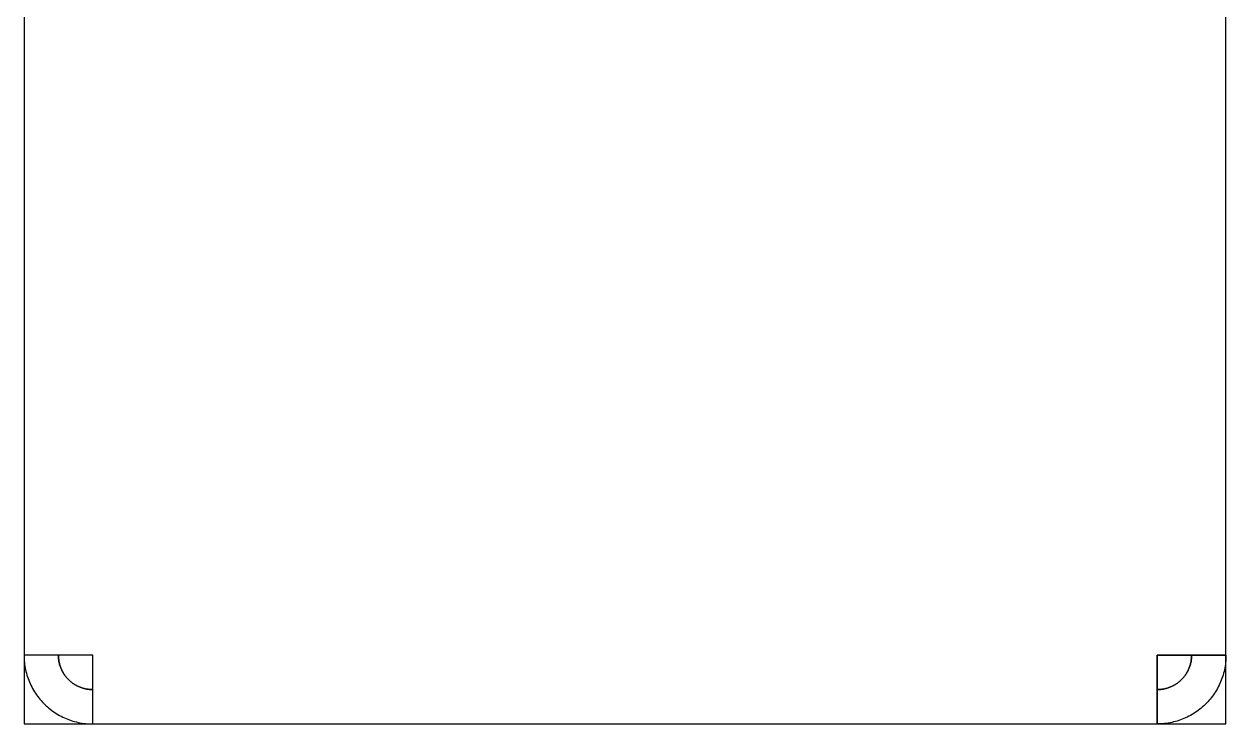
# Model space of a CAD drawing. Extents: x -1950 to 3550, y -200 to 28250.
# Drawn here: x -50 to 650, y 1450 to 1858 of the extents above; entities that cross this region are included whole.
import ezdxf

# ---------------------------------------------------------------- set-up
doc = ezdxf.new("R2010")
doc.units = 0
doc.layers.add('GAP', color=1, linetype='continuous')
doc.layers.add('PIN', color=3, linetype='continuous')

# ---------------------------------------------------------------- blocks, each defined once
blk = doc.blocks.new('MM2LGAP')
for points in [[(-50, 2150), (-50, 1450), (650, 1450), (650, 2150), (-50, 2150)], [(-10, 1450), (-10, 1490), (-50, 1490), (-50, 1450), (-10, 1450)], [(-50, 1490), (-49.99, 1488.94), (-49.94, 1487.87), (-49.87, 1486.81), (-49.77, 1485.75), (-49.65, 1484.69), (-49.49, 1483.64), (-49.31, 1482.59), (-49.1, 1481.54), (-48.86, 1480.51), (-48.59, 1479.48), (-48.3, 1478.45), (-47.98, 1477.44), (-47.63, 1476.43), (-47.25, 1475.43), (-46.85, 1474.45), (-46.43, 1473.47), (-45.97, 1472.51), (-45.49, 1471.56), (-44.99, 1470.62), (-44.46, 1469.69), (-43.91, 1468.78), (-43.33, 1467.89), (-42.73, 1467.01), (-42.11, 1466.15), (-41.46, 1465.3), (-40.79, 1464.47), (-40.1, 1463.66), (-39.39, 1462.87), (-38.66, 1462.09), (-37.91, 1461.34), (-37.13, 1460.61), (-36.34, 1459.9), (-35.53, 1459.21), (-34.7, 1458.54), (-33.85, 1457.89), (-32.99, 1457.27), (-32.11, 1456.67), (-31.22, 1456.09), (-30.31, 1455.54), (-29.38, 1455.01), (-28.44, 1454.51), (-27.49, 1454.03), (-26.53, 1453.57), (-25.55, 1453.15), (-24.57, 1452.75), (-23.57, 1452.37), (-22.56, 1452.02), (-21.55, 1451.7), (-20.52, 1451.41), (-19.49, 1451.14), (-18.46, 1450.9), (-17.41, 1450.69), (-16.36, 1450.51), (-15.31, 1450.35), (-14.25, 1450.23), (-13.19, 1450.13), (-12.13, 1450.06), (-11.06, 1450.01), (-10, 1450), (-10, 1470), (-10.53, 1470.01), (-11.06, 1470.03), (-11.6, 1470.06), (-12.13, 1470.11), (-12.65, 1470.18), (-13.18, 1470.25), (-13.71, 1470.35), (-14.23, 1470.45), (-14.75, 1470.57), (-15.26, 1470.7), (-15.77, 1470.85), (-16.28, 1471.01), (-16.78, 1471.19), (-17.28, 1471.37), (-17.78, 1471.57), (-18.26, 1471.79), (-18.75, 1472.01), (-19.22, 1472.25), (-19.69, 1472.5), (-20.15, 1472.77), (-20.61, 1473.05), (-21.06, 1473.33), (-21.5, 1473.63), (-21.93, 1473.95), (-22.35, 1474.27), (-22.76, 1474.6), (-23.17, 1474.95), (-23.57, 1475.3), (-23.95, 1475.67), (-24.33, 1476.05), (-24.7, 1476.43), (-25.05, 1476.83), (-25.4, 1477.24), (-25.73, 1477.65), (-26.05, 1478.07), (-26.37, 1478.5), (-26.67, 1478.94), (-26.95, 1479.39), (-27.23, 1479.85), (-27.5, 1480.31), (-27.75, 1480.78), (-27.99, 1481.25), (-28.21, 1481.74), (-28.43, 1482.22), (-28.63, 1482.72), (-28.81, 1483.22), (-28.99, 1483.72), (-29.15, 1484.23), (-29.3, 1484.74), (-29.43, 1485.25), (-29.55, 1485.77), (-29.65, 1486.29), (-29.75, 1486.82), (-29.82, 1487.35), (-29.89, 1487.87), (-29.94, 1488.4), (-29.97, 1488.94), (-29.99, 1489.47), (-30, 1490), (-50, 1490)], [(-30, 1490), (-29.99, 1489.47), (-29.97, 1488.94), (-29.94, 1488.4), (-29.89, 1487.87), (-29.82, 1487.35), (-29.75, 1486.82), (-29.65, 1486.29), (-29.55, 1485.77), (-29.43, 1485.25), (-29.3, 1484.74), (-29.15, 1484.23), (-28.99, 1483.72), (-28.81, 1483.22), (-28.63, 1482.72), (-28.43, 1482.22), (-28.21, 1481.74), (-27.99, 1481.25), (-27.75, 1480.78), (-27.5, 1480.31), (-27.23, 1479.85), (-26.95, 1479.39), (-26.67, 1478.94), (-26.37, 1478.5), (-26.05, 1478.07), (-25.73, 1477.65), (-25.4, 1477.24), (-25.05, 1476.83), (-24.7, 1476.43), (-24.33, 1476.05), (-23.95, 1475.67), (-23.57, 1475.3), (-23.17, 1474.95), (-22.76, 1474.6), (-22.35, 1474.27), (-21.93, 1473.95), (-21.5, 1473.63), (-21.06, 1473.33), (-20.61, 1473.05), (-20.15, 1472.77), (-19.69, 1472.5), (-19.22, 1472.25), (-18.75, 1472.01), (-18.26, 1471.79), (-17.78, 1471.57), (-17.28, 1471.37), (-16.78, 1471.19), (-16.28, 1471.01), (-15.77, 1470.85), (-15.26, 1470.7), (-14.75, 1470.57), (-14.23, 1470.45), (-13.71, 1470.35), (-13.18, 1470.25), (-12.65, 1470.18), (-12.13, 1470.11), (-11.6, 1470.06), (-11.06, 1470.03), (-10.53, 1470.01), (-10, 1470), (-10, 1490), (-10, 1490), (-10, 1490), (-10, 1490), (-10, 1490), (-10, 1490), (-10, 1490), (-10, 1490), (-10, 1490), (-10, 1490), (-10, 1490), (-10, 1490), (-10, 1490), (-10, 1490), (-10, 1490), (-10, 1490), (-10, 1490), (-10, 1490), (-10, 1490), (-10, 1490), (-10, 1490), (-10, 1490), (-10, 1490), (-10, 1490), (-10, 1490), (-10, 1490), (-10, 1490), (-10, 1490), (-10, 1490), (-10, 1490), (-10, 1490), (-10, 1490), (-10, 1490), (-10, 1490), (-10, 1490), (-10, 1490), (-10, 1490), (-10, 1490), (-10, 1490), (-10, 1490), (-10, 1490), (-10, 1490), (-10, 1490), (-10, 1490), (-10, 1490), (-10, 1490), (-10, 1490), (-10, 1490), (-10, 1490), (-10, 1490), (-10, 1490), (-10, 1490), (-10, 1490), (-10, 1490), (-10, 1490), (-10, 1490), (-10, 1490), (-10, 1490), (-10, 1490), (-10, 1490), (-30, 1490)], [(650, 1450), (650, 1490), (610, 1490), (610, 1450), (650, 1450)], [(650, 1490), (649.99, 1488.94), (649.94, 1487.87), (649.87, 1486.81), (649.77, 1485.75), (649.65, 1484.69), (649.49, 1483.64), (649.31, 1482.59), (649.1, 1481.54), (648.86, 1480.51), (648.59, 1479.48), (648.3, 1478.45), (647.98, 1477.44), (647.63, 1476.43), (647.25, 1475.43), (646.85, 1474.45), (646.43, 1473.47), (645.97, 1472.51), (645.49, 1471.56), (644.99, 1470.62), (644.46, 1469.69), (643.91, 1468.78), (643.33, 1467.89), (642.73, 1467.01), (642.11, 1466.15), (641.46, 1465.3), (640.79, 1464.47), (640.1, 1463.66), (639.39, 1462.87), (638.66, 1462.09), (637.91, 1461.34), (637.13, 1460.61), (636.34, 1459.9), (635.53, 1459.21), (634.7, 1458.54), (633.85, 1457.89), (632.99, 1457.27), (632.11, 1456.67), (631.22, 1456.09), (630.31, 1455.54), (629.38, 1455.01), (628.44, 1454.51), (627.49, 1454.03), (626.53, 1453.57), (625.55, 1453.15), (624.57, 1452.75), (623.57, 1452.37), (622.56, 1452.02), (621.55, 1451.7), (620.52, 1451.41), (619.49, 1451.14), (618.46, 1450.9), (617.41, 1450.69), (616.36, 1450.51), (615.31, 1450.35), (614.25, 1450.23), (613.19, 1450.13), (612.13, 1450.06), (611.06, 1450.01), (610, 1450), (610, 1470), (610.53, 1470.01), (611.06, 1470.03), (611.6, 1470.06), (612.13, 1470.11), (612.65, 1470.18), (613.18, 1470.25), (613.71, 1470.35), (614.23, 1470.45), (614.75, 1470.57), (615.26, 1470.7), (615.77, 1470.85), (616.28, 1471.01), (616.78, 1471.19), (617.28, 1471.37), (617.78, 1471.57), (618.26, 1471.79), (618.75, 1472.01), (619.22, 1472.25), (619.69, 1472.5), (620.15, 1472.77), (620.61, 1473.05), (621.06, 1473.33), (621.5, 1473.63), (621.93, 1473.95), (622.35, 1474.27), (622.76, 1474.6), (623.17, 1474.95), (623.57, 1475.3), (623.95, 1475.67), (624.33, 1476.05), (624.7, 1476.43), (625.05, 1476.83), (625.4, 1477.24), (625.73, 1477.65), (626.05, 1478.07), (626.37, 1478.5), (626.67, 1478.94), (626.95, 1479.39), (627.23, 1479.85), (627.5, 1480.31), (627.75, 1480.78), (627.99, 1481.25), (628.21, 1481.74), (628.43, 1482.22), (628.63, 1482.72), (628.81, 1483.22), (628.99, 1483.72), (629.15, 1484.23), (629.3, 1484.74), (629.43, 1485.25), (629.55, 1485.77), (629.65, 1486.29), (629.75, 1486.82), (629.82, 1487.35), (629.89, 1487.87), (629.94, 1488.4), (629.97, 1488.94), (629.99, 1489.47), (630, 1490), (650, 1490)], [(630, 1490), (629.99, 1489.47), (629.97, 1488.94), (629.94, 1488.4), (629.89, 1487.87), (629.82, 1487.35), (629.75, 1486.82), (629.65, 1486.29), (629.55, 1485.77), (629.43, 1485.25), (629.3, 1484.74), (629.15, 1484.23), (628.99, 1483.72), (628.81, 1483.22), (628.63, 1482.72), (628.43, 1482.22), (628.21, 1481.74), (627.99, 1481.25), (627.75, 1480.78), (627.5, 1480.31), (627.23, 1479.85), (626.95, 1479.39), (626.67, 1478.94), (626.37, 1478.5), (626.05, 1478.07), (625.73, 1477.65), (625.4, 1477.24), (625.05, 1476.83), (624.7, 1476.43), (624.33, 1476.05), (623.95, 1475.67), (623.57, 1475.3), (623.17, 1474.95), (622.76, 1474.6), (622.35, 1474.27), (621.93, 1473.95), (621.5, 1473.63), (621.06, 1473.33), (620.61, 1473.05), (620.15, 1472.77), (619.69, 1472.5), (619.22, 1472.25), (618.75, 1472.01), (618.26, 1471.79), (617.78, 1471.57), (617.28, 1471.37), (616.78, 1471.19), (616.28, 1471.01), (615.77, 1470.85), (615.26, 1470.7), (614.75, 1470.57), (614.23, 1470.45), (613.71, 1470.35), (613.18, 1470.25), (612.65, 1470.18), (612.13, 1470.11), (611.6, 1470.06), (611.06, 1470.03), (610.53, 1470.01), (610, 1470), (610, 1490), (610, 1490), (610, 1490), (610, 1490), (610, 1490), (610, 1490), (610, 1490), (610, 1490), (610, 1490), (610, 1490), (610, 1490), (610, 1490), (610, 1490), (610, 1490), (610, 1490), (610, 1490), (610, 1490), (610, 1490), (610, 1490), (610, 1490), (610, 1490), (610, 1490), (610, 1490), (610, 1490), (610, 1490), (610, 1490), (610, 1490), (610, 1490), (610, 1490), (610, 1490), (610, 1490), (610, 1490), (610, 1490), (610, 1490), (610, 1490), (610, 1490), (610, 1490), (610, 1490), (610, 1490), (610, 1490), (610, 1490), (610, 1490), (610, 1490), (610, 1490), (610, 1490), (610, 1490), (610, 1490), (610, 1490), (610, 1490), (610, 1490), (610, 1490), (610, 1490), (610, 1490), (610, 1490), (610, 1490), (610, 1490), (610, 1490), (610, 1490), (610, 1490), (610, 1490), (630, 1490)]]:
    blk.add_lwpolyline(points)
blk = doc.blocks.new('MM2LPIN')
for points in [[(-30, 1490), (-29.99, 1489.47), (-29.97, 1488.94), (-29.94, 1488.4), (-29.89, 1487.87), (-29.82, 1487.35), (-29.75, 1486.82), (-29.65, 1486.29), (-29.55, 1485.77), (-29.43, 1485.25), (-29.3, 1484.74), (-29.15, 1484.23), (-28.99, 1483.72), (-28.81, 1483.22), (-28.63, 1482.72), (-28.43, 1482.22), (-28.21, 1481.74), (-27.99, 1481.25), (-27.75, 1480.78), (-27.5, 1480.31), (-27.23, 1479.85), (-26.95, 1479.39), (-26.67, 1478.94), (-26.37, 1478.5), (-26.05, 1478.07), (-25.73, 1477.65), (-25.4, 1477.24), (-25.05, 1476.83), (-24.7, 1476.43), (-24.33, 1476.05), (-23.95, 1475.67), (-23.57, 1475.3), (-23.17, 1474.95), (-22.76, 1474.6), (-22.35, 1474.27), (-21.93, 1473.95), (-21.5, 1473.63), (-21.06, 1473.33), (-20.61, 1473.05), (-20.15, 1472.77), (-19.69, 1472.5), (-19.22, 1472.25), (-18.75, 1472.01), (-18.26, 1471.79), (-17.78, 1471.57), (-17.28, 1471.37), (-16.78, 1471.19), (-16.28, 1471.01), (-15.77, 1470.85), (-15.26, 1470.7), (-14.75, 1470.57), (-14.23, 1470.45), (-13.71, 1470.35), (-13.18, 1470.25), (-12.65, 1470.18), (-12.13, 1470.11), (-11.6, 1470.06), (-11.06, 1470.03), (-10.53, 1470.01), (-10, 1470), (-10, 1470), (-10.53, 1470.01), (-11.06, 1470.03), (-11.6, 1470.06), (-12.13, 1470.11), (-12.65, 1470.18), (-13.18, 1470.25), (-13.71, 1470.35), (-14.23, 1470.45), (-14.75, 1470.57), (-15.26, 1470.7), (-15.77, 1470.85), (-16.28, 1471.01), (-16.78, 1471.19), (-17.28, 1471.37), (-17.78, 1471.57), (-18.26, 1471.79), (-18.75, 1472.01), (-19.22, 1472.25), (-19.69, 1472.5), (-20.15, 1472.77), (-20.61, 1473.05), (-21.06, 1473.33), (-21.5, 1473.63), (-21.93, 1473.95), (-22.35, 1474.27), (-22.76, 1474.6), (-23.17, 1474.95), (-23.57, 1475.3), (-23.95, 1475.67), (-24.33, 1476.05), (-24.7, 1476.43), (-25.05, 1476.83), (-25.4, 1477.24), (-25.73, 1477.65), (-26.05, 1478.07), (-26.37, 1478.5), (-26.67, 1478.94), (-26.95, 1479.39), (-27.23, 1479.85), (-27.5, 1480.31), (-27.75, 1480.78), (-27.99, 1481.25), (-28.21, 1481.74), (-28.43, 1482.22), (-28.63, 1482.72), (-28.81, 1483.22), (-28.99, 1483.72), (-29.15, 1484.23), (-29.3, 1484.74), (-29.43, 1485.25), (-29.55, 1485.77), (-29.65, 1486.29), (-29.75, 1486.82), (-29.82, 1487.35), (-29.89, 1487.87), (-29.94, 1488.4), (-29.97, 1488.94), (-29.99, 1489.47), (-30, 1490), (-30, 1490)], [(-30, 1490), (-29.99, 1489.47), (-29.97, 1488.94), (-29.94, 1488.4), (-29.89, 1487.87), (-29.82, 1487.35), (-29.75, 1486.82), (-29.65, 1486.29), (-29.55, 1485.77), (-29.43, 1485.25), (-29.3, 1484.74), (-29.15, 1484.23), (-28.99, 1483.72), (-28.81, 1483.22), (-28.63, 1482.72), (-28.43, 1482.22), (-28.21, 1481.74), (-27.99, 1481.25), (-27.75, 1480.78), (-27.5, 1480.31), (-27.23, 1479.85), (-26.95, 1479.39), (-26.67, 1478.94), (-26.37, 1478.5), (-26.05, 1478.07), (-25.73, 1477.65), (-25.4, 1477.24), (-25.05, 1476.83), (-24.7, 1476.43), (-24.33, 1476.05), (-23.95, 1475.67), (-23.57, 1475.3), (-23.17, 1474.95), (-22.76, 1474.6), (-22.35, 1474.27), (-21.93, 1473.95), (-21.5, 1473.63), (-21.06, 1473.33), (-20.61, 1473.05), (-20.15, 1472.77), (-19.69, 1472.5), (-19.22, 1472.25), (-18.75, 1472.01), (-18.26, 1471.79), (-17.78, 1471.57), (-17.28, 1471.37), (-16.78, 1471.19), (-16.28, 1471.01), (-15.77, 1470.85), (-15.26, 1470.7), (-14.75, 1470.57), (-14.23, 1470.45), (-13.71, 1470.35), (-13.18, 1470.25), (-12.65, 1470.18), (-12.13, 1470.11), (-11.6, 1470.06), (-11.06, 1470.03), (-10.53, 1470.01), (-10, 1470), (-10, 1470), (-10.53, 1470.01), (-11.06, 1470.03), (-11.6, 1470.06), (-12.13, 1470.11), (-12.65, 1470.18), (-13.18, 1470.25), (-13.71, 1470.35), (-14.23, 1470.45), (-14.75, 1470.57), (-15.26, 1470.7), (-15.77, 1470.85), (-16.28, 1471.01), (-16.78, 1471.19), (-17.28, 1471.37), (-17.78, 1471.57), (-18.26, 1471.79), (-18.75, 1472.01), (-19.22, 1472.25), (-19.69, 1472.5), (-20.15, 1472.77), (-20.61, 1473.05), (-21.06, 1473.33), (-21.5, 1473.63), (-21.93, 1473.95), (-22.35, 1474.27), (-22.76, 1474.6), (-23.17, 1474.95), (-23.57, 1475.3), (-23.95, 1475.67), (-24.33, 1476.05), (-24.7, 1476.43), (-25.05, 1476.83), (-25.4, 1477.24), (-25.73, 1477.65), (-26.05, 1478.07), (-26.37, 1478.5), (-26.67, 1478.94), (-26.95, 1479.39), (-27.23, 1479.85), (-27.5, 1480.31), (-27.75, 1480.78), (-27.99, 1481.25), (-28.21, 1481.74), (-28.43, 1482.22), (-28.63, 1482.72), (-28.81, 1483.22), (-28.99, 1483.72), (-29.15, 1484.23), (-29.3, 1484.74), (-29.43, 1485.25), (-29.55, 1485.77), (-29.65, 1486.29), (-29.75, 1486.82), (-29.82, 1487.35), (-29.89, 1487.87), (-29.94, 1488.4), (-29.97, 1488.94), (-29.99, 1489.47), (-30, 1490), (-30, 1490)], [(630, 1490), (629.99, 1489.47), (629.97, 1488.94), (629.94, 1488.4), (629.89, 1487.87), (629.82, 1487.35), (629.75, 1486.82), (629.65, 1486.29), (629.55, 1485.77), (629.43, 1485.25), (629.3, 1484.74), (629.15, 1484.23), (628.99, 1483.72), (628.81, 1483.22), (628.63, 1482.72), (628.43, 1482.22), (628.21, 1481.74), (627.99, 1481.25), (627.75, 1480.78), (627.5, 1480.31), (627.23, 1479.85), (626.95, 1479.39), (626.67, 1478.94), (626.37, 1478.5), (626.05, 1478.07), (625.73, 1477.65), (625.4, 1477.24), (625.05, 1476.83), (624.7, 1476.43), (624.33, 1476.05), (623.95, 1475.67), (623.57, 1475.3), (623.17, 1474.95), (622.76, 1474.6), (622.35, 1474.27), (621.93, 1473.95), (621.5, 1473.63), (621.06, 1473.33), (620.61, 1473.05), (620.15, 1472.77), (619.69, 1472.5), (619.22, 1472.25), (618.75, 1472.01), (618.26, 1471.79), (617.78, 1471.57), (617.28, 1471.37), (616.78, 1471.19), (616.28, 1471.01), (615.77, 1470.85), (615.26, 1470.7), (614.75, 1470.57), (614.23, 1470.45), (613.71, 1470.35), (613.18, 1470.25), (612.65, 1470.18), (612.13, 1470.11), (611.6, 1470.06), (611.06, 1470.03), (610.53, 1470.01), (610, 1470), (610, 1470), (610.53, 1470.01), (611.06, 1470.03), (611.6, 1470.06), (612.13, 1470.11), (612.65, 1470.18), (613.18, 1470.25), (613.71, 1470.35), (614.23, 1470.45), (614.75, 1470.57), (615.26, 1470.7), (615.77, 1470.85), (616.28, 1471.01), (616.78, 1471.19), (617.28, 1471.37), (617.78, 1471.57), (618.26, 1471.79), (618.75, 1472.01), (619.22, 1472.25), (619.69, 1472.5), (620.15, 1472.77), (620.61, 1473.05), (621.06, 1473.33), (621.5, 1473.63), (621.93, 1473.95), (622.35, 1474.27), (622.76, 1474.6), (623.17, 1474.95), (623.57, 1475.3), (623.95, 1475.67), (624.33, 1476.05), (624.7, 1476.43), (625.05, 1476.83), (625.4, 1477.24), (625.73, 1477.65), (626.05, 1478.07), (626.37, 1478.5), (626.67, 1478.94), (626.95, 1479.39), (627.23, 1479.85), (627.5, 1480.31), (627.75, 1480.78), (627.99, 1481.25), (628.21, 1481.74), (628.43, 1482.22), (628.63, 1482.72), (628.81, 1483.22), (628.99, 1483.72), (629.15, 1484.23), (629.3, 1484.74), (629.43, 1485.25), (629.55, 1485.77), (629.65, 1486.29), (629.75, 1486.82), (629.82, 1487.35), (629.89, 1487.87), (629.94, 1488.4), (629.97, 1488.94), (629.99, 1489.47), (630, 1490), (630, 1490)], [(630, 1490), (629.99, 1489.47), (629.97, 1488.94), (629.94, 1488.4), (629.89, 1487.87), (629.82, 1487.35), (629.75, 1486.82), (629.65, 1486.29), (629.55, 1485.77), (629.43, 1485.25), (629.3, 1484.74), (629.15, 1484.23), (628.99, 1483.72), (628.81, 1483.22), (628.63, 1482.72), (628.43, 1482.22), (628.21, 1481.74), (627.99, 1481.25), (627.75, 1480.78), (627.5, 1480.31), (627.23, 1479.85), (626.95, 1479.39), (626.67, 1478.94), (626.37, 1478.5), (626.05, 1478.07), (625.73, 1477.65), (625.4, 1477.24), (625.05, 1476.83), (624.7, 1476.43), (624.33, 1476.05), (623.95, 1475.67), (623.57, 1475.3), (623.17, 1474.95), (622.76, 1474.6), (622.35, 1474.27), (621.93, 1473.95), (621.5, 1473.63), (621.06, 1473.33), (620.61, 1473.05), (620.15, 1472.77), (619.69, 1472.5), (619.22, 1472.25), (618.75, 1472.01), (618.26, 1471.79), (617.78, 1471.57), (617.28, 1471.37), (616.78, 1471.19), (616.28, 1471.01), (615.77, 1470.85), (615.26, 1470.7), (614.75, 1470.57), (614.23, 1470.45), (613.71, 1470.35), (613.18, 1470.25), (612.65, 1470.18), (612.13, 1470.11), (611.6, 1470.06), (611.06, 1470.03), (610.53, 1470.01), (610, 1470), (610, 1470), (610.53, 1470.01), (611.06, 1470.03), (611.6, 1470.06), (612.13, 1470.11), (612.65, 1470.18), (613.18, 1470.25), (613.71, 1470.35), (614.23, 1470.45), (614.75, 1470.57), (615.26, 1470.7), (615.77, 1470.85), (616.28, 1471.01), (616.78, 1471.19), (617.28, 1471.37), (617.78, 1471.57), (618.26, 1471.79), (618.75, 1472.01), (619.22, 1472.25), (619.69, 1472.5), (620.15, 1472.77), (620.61, 1473.05), (621.06, 1473.33), (621.5, 1473.63), (621.93, 1473.95), (622.35, 1474.27), (622.76, 1474.6), (623.17, 1474.95), (623.57, 1475.3), (623.95, 1475.67), (624.33, 1476.05), (624.7, 1476.43), (625.05, 1476.83), (625.4, 1477.24), (625.73, 1477.65), (626.05, 1478.07), (626.37, 1478.5), (626.67, 1478.94), (626.95, 1479.39), (627.23, 1479.85), (627.5, 1480.31), (627.75, 1480.78), (627.99, 1481.25), (628.21, 1481.74), (628.43, 1482.22), (628.63, 1482.72), (628.81, 1483.22), (628.99, 1483.72), (629.15, 1484.23), (629.3, 1484.74), (629.43, 1485.25), (629.55, 1485.77), (629.65, 1486.29), (629.75, 1486.82), (629.82, 1487.35), (629.89, 1487.87), (629.94, 1488.4), (629.97, 1488.94), (629.99, 1489.47), (630, 1490), (630, 1490)]]:
    blk.add_lwpolyline(points)

msp = doc.modelspace()

# ---------------------------------------------------------------- block references
at = {"layer": 'GAP'}
msp.add_blockref('MM2LGAP', (0, 0), dxfattribs=at)
at = {"layer": 'PIN'}
msp.add_blockref('MM2LPIN', (0, 0), dxfattribs=at)

doc.saveas('drawing.dxf')
